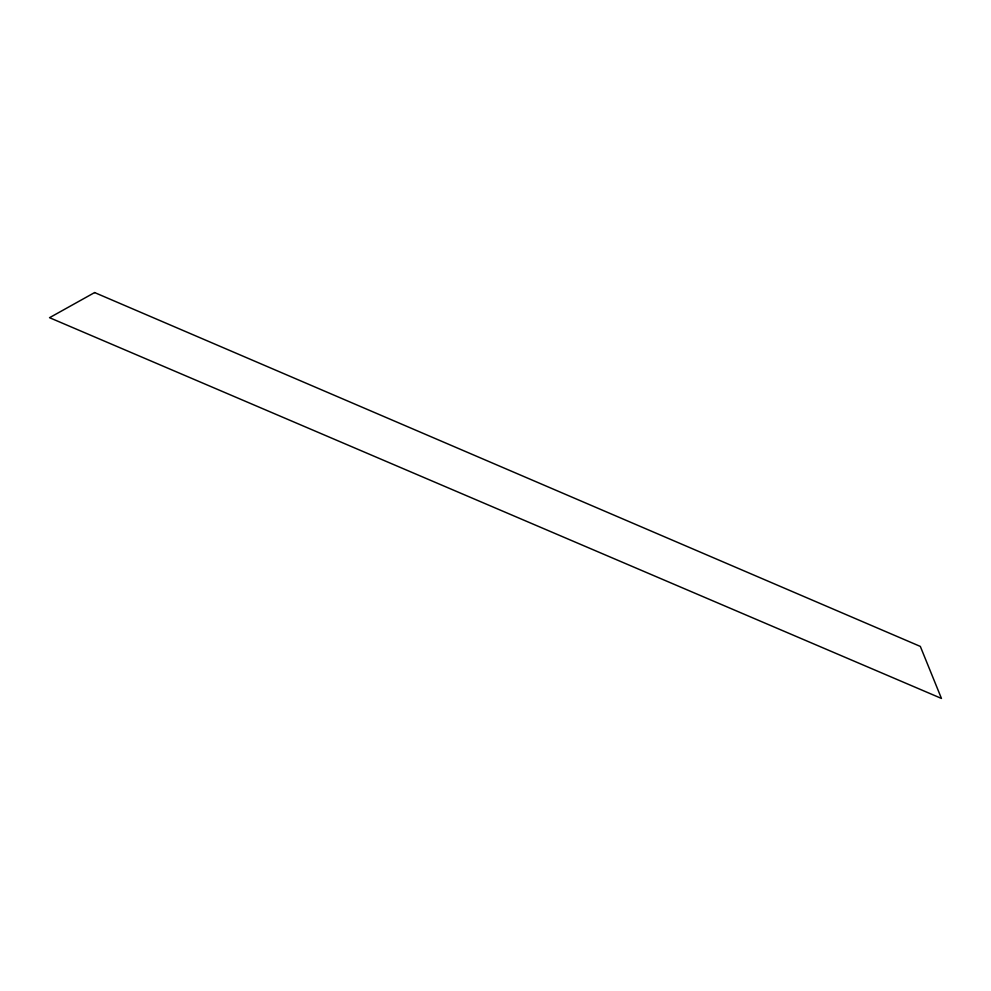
<?xml version="1.0" encoding="UTF-8"?>
<svg xmlns="http://www.w3.org/2000/svg" width="991" height="991" viewBox="0 0 991 991"><rect width="100%" height="100%" fill="white"/><g stroke="black" fill="none" stroke-linecap="round" stroke-linejoin="round"><path stroke-width="1.49" d="M94.616 292.568L49.55 317.69L941.45 698.432L920.329 646.417L94.616 292.568"/></g></svg>
